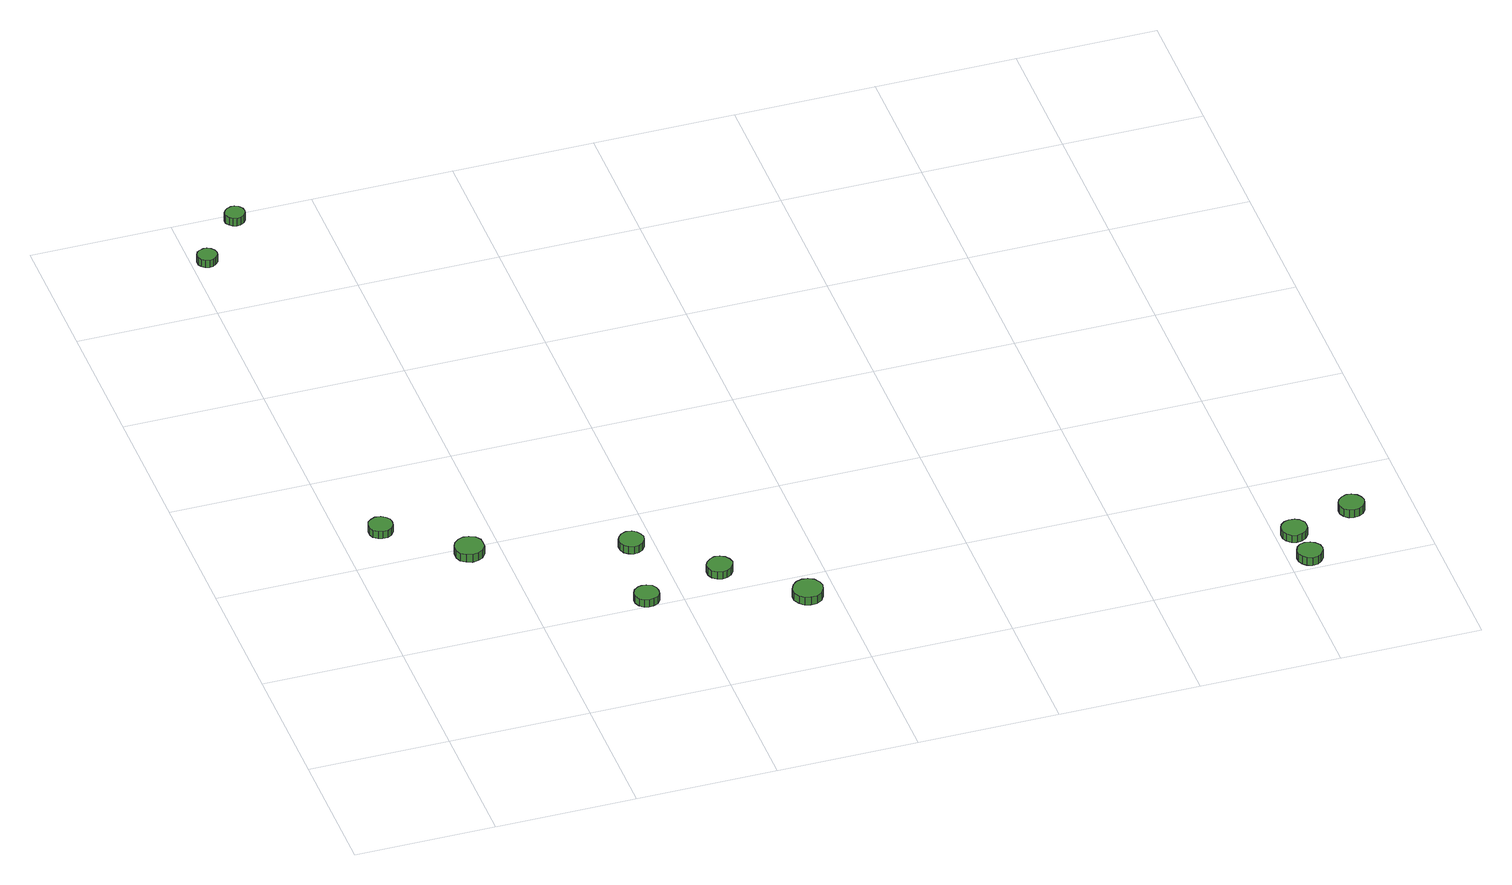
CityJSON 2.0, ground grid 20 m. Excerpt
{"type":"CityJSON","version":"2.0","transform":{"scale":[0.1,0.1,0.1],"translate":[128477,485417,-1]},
"CityObjects":{
"tree1":{"type":"SolitaryVegetationObject","attributes":{"function":"something"},"geometry":[{"type":"MultiSurface","lod":"1","boundaries":[[[0,1,2,3,4,5,6,7,8,9,10,11,12,13,14]],[[15,16,17,18,19,20,21,22,23,24,25,26,27,28,29]],[[0,29,28,1]],[[1,28,27,2]],[[2,27,26,3]],[[3,26,25,4]],[[4,25,24,5]],[[5,24,23,6]],[[6,23,22,7]],[[7,22,21,8]],[[8,21,20,9]],[[9,20,19,10]],[[10,19,18,11]],[[11,18,17,12]],[[12,17,16,13]],[[13,16,15,14]],[[14,15,29,0]]]}]},
"tree2":{"type":"SolitaryVegetationObject","attributes":{"function":"something"},"geometry":[{"type":"MultiSurface","lod":"1","boundaries":[[[30,31,32,33,34,35,36,37,38,39,40,41,42,43,44]],[[45,46,47,48,49,50,51,52,53,54,55,56,57,58,59]],[[30,59,58,31]],[[31,58,57,32]],[[32,57,56,33]],[[33,56,55,34]],[[34,55,54,35]],[[35,54,53,36]],[[36,53,52,37]],[[37,52,51,38]],[[38,51,50,39]],[[39,50,49,40]],[[40,49,48,41]],[[41,48,47,42]],[[42,47,46,43]],[[43,46,45,44]],[[44,45,59,30]]]}]},
"tree3":{"type":"SolitaryVegetationObject","attributes":{"function":"something"},"geometry":[{"type":"MultiSurface","lod":"1","boundaries":[[[60,61,62,63,64,65,66,67,68,69,70,71,72,73,74]],[[75,76,77,78,79,80,81,82,83,84,85,86,87,88,89]],[[60,89,88,61]],[[61,88,87,62]],[[62,87,86,63]],[[63,86,85,64]],[[64,85,84,65]],[[65,84,83,66]],[[66,83,82,67]],[[67,82,81,68]],[[68,81,80,69]],[[69,80,79,70]],[[70,79,78,71]],[[71,78,77,72]],[[72,77,76,73]],[[73,76,75,74]],[[74,75,89,60]]]}]},
"tree4":{"type":"SolitaryVegetationObject","attributes":{"function":"something"},"geometry":[{"type":"MultiSurface","lod":"1","boundaries":[[[90,91,92,93,94,95,96,97,98,99,100,101,102,103,104]],[[105,106,107,108,109,110,111,112,113,114,115,116,117,118,119]],[[90,119,118,91]],[[91,118,117,92]],[[92,117,116,93]],[[93,116,115,94]],[[94,115,114,95]],[[95,114,113,96]],[[96,113,112,97]],[[97,112,111,98]],[[98,111,110,99]],[[99,110,109,100]],[[100,109,108,101]],[[101,108,107,102]],[[102,107,106,103]],[[103,106,105,104]],[[104,105,119,90]]]}]},
"tree5":{"type":"SolitaryVegetationObject","attributes":{"function":"something"},"geometry":[{"type":"MultiSurface","lod":"1","boundaries":[[[120,121,122,123,124,125,126,127,128,129,130,131,132,133,134]],[[135,136,137,138,139,140,141,142,143,144,145,146,147,148,149]],[[120,149,148,121]],[[121,148,147,122]],[[122,147,146,123]],[[123,146,145,124]],[[124,145,144,125]],[[125,144,143,126]],[[126,143,142,127]],[[127,142,141,128]],[[128,141,140,129]],[[129,140,139,130]],[[130,139,138,131]],[[131,138,137,132]],[[132,137,136,133]],[[133,136,135,134]],[[134,135,149,120]]]}]},
"tree6":{"type":"SolitaryVegetationObject","attributes":{"function":"something"},"geometry":[{"type":"MultiSurface","lod":"1","boundaries":[[[150,151,152,153,154,155,156,157,158,159,160,161,162,163,164]],[[165,166,167,168,169,170,171,172,173,174,175,176,177,178,179]],[[150,179,178,151]],[[151,178,177,152]],[[152,177,176,153]],[[153,176,175,154]],[[154,175,174,155]],[[155,174,173,156]],[[156,173,172,157]],[[157,172,171,158]],[[158,171,170,159]],[[159,170,169,160]],[[160,169,168,161]],[[161,168,167,162]],[[162,167,166,163]],[[163,166,165,164]],[[164,165,179,150]]]}]},
"tree7":{"type":"SolitaryVegetationObject","attributes":{"function":"something"},"geometry":[{"type":"MultiSurface","lod":"1","boundaries":[[[180,181,182,183,184,185,186,187,188,189,190,191,192,193,194]],[[195,196,197,198,199,200,201,202,203,204,205,206,207,208,209]],[[180,209,208,181]],[[181,208,207,182]],[[182,207,206,183]],[[183,206,205,184]],[[184,205,204,185]],[[185,204,203,186]],[[186,203,202,187]],[[187,202,201,188]],[[188,201,200,189]],[[189,200,199,190]],[[190,199,198,191]],[[191,198,197,192]],[[192,197,196,193]],[[193,196,195,194]],[[194,195,209,180]]]}]},
"tree8":{"type":"SolitaryVegetationObject","attributes":{"function":"something"},"geometry":[{"type":"MultiSurface","lod":"1","boundaries":[[[210,211,212,213,214,215,216,217,218,219,220,221,222,223,224]],[[225,226,227,228,229,230,231,232,233,234,235,236,237,238,239]],[[210,239,238,211]],[[211,238,237,212]],[[212,237,236,213]],[[213,236,235,214]],[[214,235,234,215]],[[215,234,233,216]],[[216,233,232,217]],[[217,232,231,218]],[[218,231,230,219]],[[219,230,229,220]],[[220,229,228,221]],[[221,228,227,222]],[[222,227,226,223]],[[223,226,225,224]],[[224,225,239,210]]]}]},
"tree9":{"type":"SolitaryVegetationObject","attributes":{"function":"something"},"geometry":[{"type":"MultiSurface","lod":"1","boundaries":[[[240,241,242,243,244,245,246,247,248,249,250,251,252,253,254]],[[255,256,257,258,259,260,261,262,263,264,265,266,267,268,269]],[[240,269,268,241]],[[241,268,267,242]],[[242,267,266,243]],[[243,266,265,244]],[[244,265,264,245]],[[245,264,263,246]],[[246,263,262,247]],[[247,262,261,248]],[[248,261,260,249]],[[249,260,259,250]],[[250,259,258,251]],[[251,258,257,252]],[[252,257,256,253]],[[253,256,255,254]],[[254,255,269,240]]]}]},
"tree10":{"type":"SolitaryVegetationObject","attributes":{"function":"something"},"geometry":[{"type":"MultiSurface","lod":"1","boundaries":[[[270,271,272,273,274,275,276,277,278,279,280,281,282,283,284]],[[285,286,287,288,289,290,291,292,293,294,295,296,297,298,299]],[[270,299,298,271]],[[271,298,297,272]],[[272,297,296,273]],[[273,296,295,274]],[[274,295,294,275]],[[275,294,293,276]],[[276,293,292,277]],[[277,292,291,278]],[[278,291,290,279]],[[279,290,289,280]],[[280,289,288,281]],[[281,288,287,282]],[[282,287,286,283]],[[283,286,285,284]],[[284,285,299,270]]]}]},
"tree11":{"type":"SolitaryVegetationObject","attributes":{"function":"something"},"geometry":[{"type":"MultiSurface","lod":"1","boundaries":[[[300,301,302,303,304,305,306,307,308,309,310,311,312,313,314]],[[315,316,317,318,319,320,321,322,323,324,325,326,327,328,329]],[[300,329,328,301]],[[301,328,327,302]],[[302,327,326,303]],[[303,326,325,304]],[[304,325,324,305]],[[305,324,323,306]],[[306,323,322,307]],[[307,322,321,308]],[[308,321,320,309]],[[309,320,319,310]],[[310,319,318,311]],[[311,318,317,312]],[[312,317,316,313]],[[313,316,315,314]],[[314,315,329,300]]]}]}
},
"vertices":[
[69,456,34],[68,463,34],[64,468,34],[58,472,34],[50,473,34],[44,470,34],[38,466,34],[36,459,34],[36,452,34],[38,446,34],[44,441,34],[50,439,34],[58,439,34],[64,443,34],[68,449,34],[68,449,22],[64,443,22],[58,439,22],[50,439,22],[44,441,22],[38,446,22],[36,452,22],[36,459,22],[38,466,22],[44,470,22],[50,473,22],[58,472,22],[64,468,22],[68,463,22],[69,456,22],
[170,369,37],[169,378,37],[164,385,37],[156,389,37],[148,390,37],[140,387,37],[133,381,37],[130,374,37],[130,365,37],[133,357,37],[140,352,37],[148,349,37],[156,350,37],[164,354,37],[169,361,37],[169,361,24],[164,354,24],[156,350,24],[148,349,24],[140,352,24],[133,357,24],[130,365,24],[130,374,24],[133,381,24],[140,387,24],[148,390,24],[156,389,24],[164,385,24],[169,378,24],[170,369,24],
[33,1102,30],[32,1108,30],[28,1113,30],[23,1116,30],[18,1116,30],[12,1114,30],[8,1111,30],[5,1105,30],[5,1099,30],[8,1094,30],[12,1090,30],[18,1088,30],[23,1089,30],[28,1092,30],[32,1097,30],[32,1097,18],[28,1092,18],[23,1089,18],[18,1088,18],[12,1090,18],[8,1094,18],[5,1099,18],[5,1105,18],[8,1111,18],[12,1114,18],[18,1116,18],[23,1116,18],[28,1113,18],[32,1108,18],[33,1102,18],
[362,197,36],[361,204,36],[357,210,36],[350,213,36],[343,214,36],[337,212,36],[331,207,36],[328,201,36],[328,194,36],[331,187,36],[337,182,36],[343,180,36],[350,181,36],[357,184,36],[361,190,36],[361,190,24],[357,184,24],[350,181,24],[343,180,24],[337,182,24],[331,187,24],[328,194,24],[328,201,24],[331,207,24],[337,212,24],[343,214,24],[350,213,24],[357,210,24],[361,204,24],[362,197,24],
[96,1174,34],[95,1180,34],[91,1185,34],[86,1188,34],[81,1188,34],[75,1186,34],[71,1182,34],[68,1177,34],[68,1171,34],[71,1166,34],[75,1162,34],[81,1160,34],[86,1161,34],[91,1164,34],[95,1169,34],[95,1169,21],[91,1164,21],[86,1161,21],[81,1160,21],[75,1162,21],[71,1166,21],[68,1171,21],[68,1177,21],[71,1182,21],[75,1186,21],[81,1188,21],[86,1188,21],[91,1185,21],[95,1180,21],[96,1174,21],
[380,315,37],[378,322,37],[374,328,37],[368,332,37],[360,333,37],[353,330,37],[348,325,37],[345,319,37],[345,311,37],[348,304,37],[353,300,37],[360,297,37],[368,298,37],[374,302,37],[378,308,37],[378,308,25],[374,302,25],[368,298,25],[360,297,25],[353,300,25],[348,304,25],[345,311,25],[345,319,25],[348,325,25],[353,330,25],[360,333,25],[368,332,25],[374,328,25],[378,322,25],[380,315,25],
[478,230,33],[476,237,33],[472,243,33],[465,247,33],[458,248,33],[451,245,33],[445,240,33],[442,234,33],[442,226,33],[445,219,33],[451,214,33],[458,212,33],[465,213,33],[472,217,33],[476,223,33],[476,223,21],[472,217,21],[465,213,21],[458,212,21],[451,214,21],[445,219,21],[442,226,21],[442,234,21],[445,240,21],[451,245,21],[458,248,21],[465,247,21],[472,243,21],[476,237,21],[478,230,21],
[578,145,31],[576,153,31],[571,161,31],[563,165,31],[555,166,31],[546,163,31],[540,157,31],[536,149,31],[536,140,31],[540,132,31],[546,126,31],[555,124,31],[563,124,31],[571,129,31],[576,136,31],[576,136,18],[571,129,18],[563,124,18],[555,124,18],[546,126,18],[540,132,18],[536,140,18],[536,149,18],[540,157,18],[546,163,18],[555,166,18],[563,165,18],[571,161,18],[576,153,18],[578,145,18],
[1247,22,24],[1246,29,24],[1241,35,24],[1235,39,24],[1227,40,24],[1220,38,24],[1215,33,24],[1212,26,24],[1212,18,24],[1215,12,24],[1220,7,24],[1227,4,24],[1235,5,24],[1241,9,24],[1246,15,24],[1246,15,11],[1241,9,11],[1235,5,11],[1227,4,11],[1220,7,11],[1215,12,11],[1212,18,11],[1212,26,11],[1215,33,11],[1220,38,11],[1227,40,11],[1235,39,11],[1241,35,11],[1246,29,11],[1247,22,11],
[1244,80,21],[1243,87,21],[1238,94,21],[1232,97,21],[1224,98,21],[1217,96,21],[1211,91,21],[1208,84,21],[1208,76,21],[1211,69,21],[1217,64,21],[1224,62,21],[1232,63,21],[1238,66,21],[1243,73,21],[1243,73,9],[1238,66,9],[1232,63,9],[1224,62,9],[1217,64,9],[1211,69,9],[1208,76,9],[1208,84,9],[1211,91,9],[1217,96,9],[1224,98,9],[1232,97,9],[1238,94,9],[1243,87,9],[1244,80,9],
[1333,103,26],[1331,110,26],[1327,116,26],[1320,120,26],[1313,121,26],[1306,118,26],[1300,113,26],[1297,107,26],[1297,99,26],[1300,92,26],[1306,87,26],[1313,85,26],[1320,86,26],[1327,90,26],[1331,96,26],[1331,96,13],[1327,90,13],[1320,86,13],[1313,85,13],[1306,87,13],[1300,92,13],[1297,99,13],[1297,107,13],[1300,113,13],[1306,118,13],[1313,121,13],[1320,120,13],[1327,116,13],[1331,110,13],[1333,103,13]
]}
